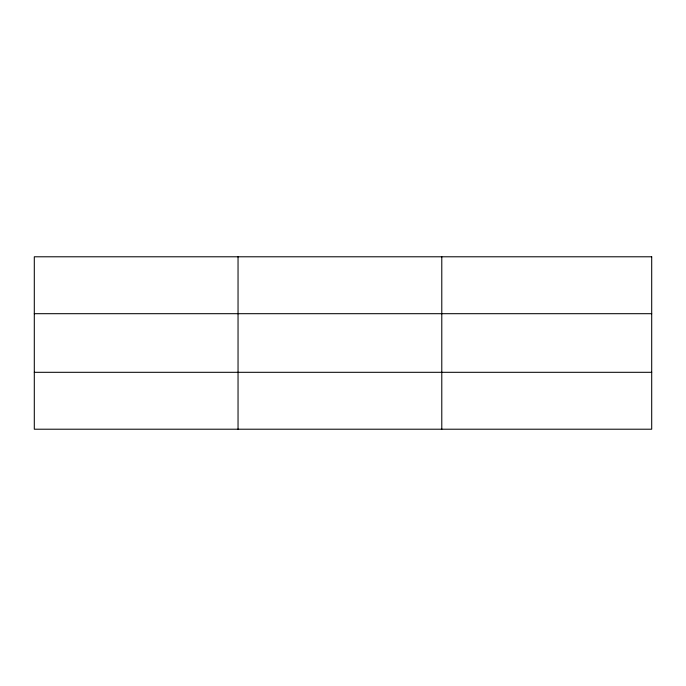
<?xml version="1.0" encoding="UTF-8"?>
<svg xmlns="http://www.w3.org/2000/svg" width="686" height="686" viewBox="0 0 686 686"><rect width="100%" height="100%" fill="white"/><g stroke="black" fill="none" stroke-linecap="round" stroke-linejoin="round"><path stroke-width="1.03" d="M238.042 256.787L238.042 429.213M441.784 256.787L441.784 429.213M34.3 313.691L651.7 313.691M34.3 372.309L651.7 372.309M651.7 256.787L651.7 429.213L34.3 429.213L34.3 256.787L651.7 256.787"/></g></svg>
